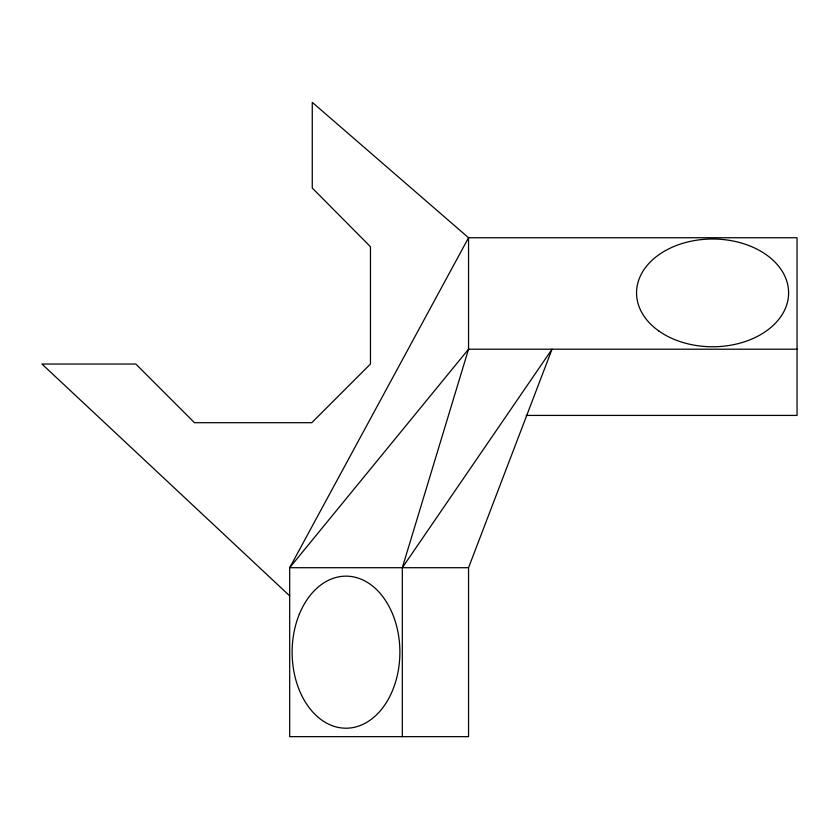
<?xml version="1.0" encoding="UTF-8"?>
<svg xmlns="http://www.w3.org/2000/svg" width="839" height="839" viewBox="0 0 839 839"><rect width="100%" height="100%" fill="white"/><g stroke="black" fill="none" stroke-linecap="round" stroke-linejoin="round"><path stroke-width="1.26" d="M402.321 736.652L402.321 567.709L468.54 349.202L468.54 237.741L312.265 102.348L312.265 188.051L370.46 246.708L370.46 364.032L311.793 422.699L194.47 422.699L135.813 364.032L41.95 364.032L289.686 595.868M526.126 415.42L797.05 415.42L797.05 237.741L468.54 237.741L289.686 567.709L289.686 736.652L468.54 736.652L468.54 567.709L552.041 349.202L402.321 567.709M797.05 349.202L468.54 349.202L289.686 567.709L468.54 567.709M299.345 614.169A76.024 53.874 90 0 0 346.004 728.21A76.024 53.874 90 0 0 392.662 614.169A76.024 53.874 90 0 0 299.345 614.169M658.814 330.975A76.024 53.874 0 0 0 786.017 306.822A76.024 53.874 0 0 0 692.899 240.845A76.024 53.874 0 0 0 658.814 330.975"/></g></svg>
